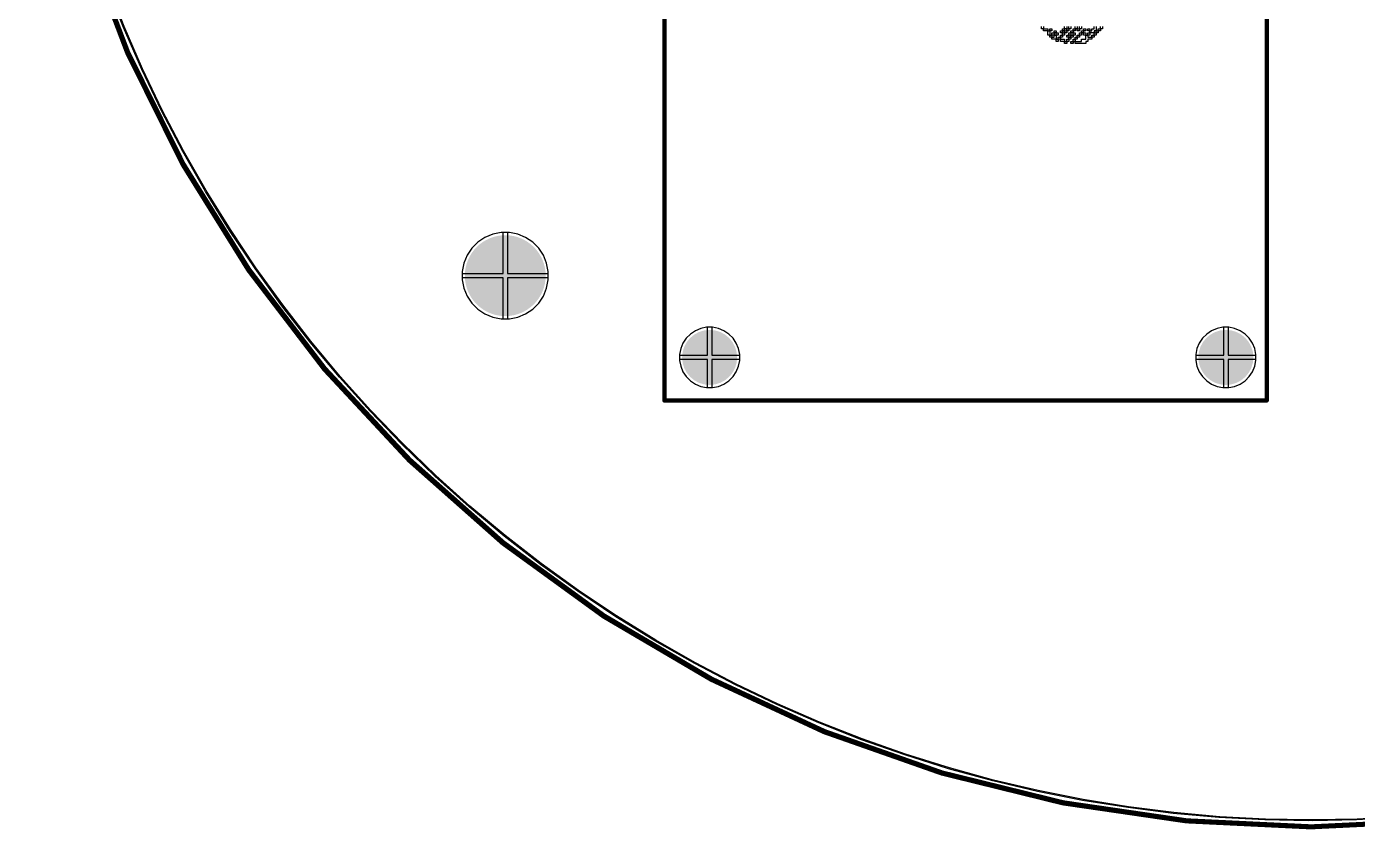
# Model space of a CAD drawing. Header units: inches. Extents: x 0.02 to 6.01, y 0.01 to 5.6.
# Drawn here: x 0.017 to 3.111, y 0.013 to 1.879 of the extents above; entities that cross this region are included whole.
import ezdxf

# ---------------------------------------------------------------- set-up
doc = ezdxf.new("R2010")
doc.units = ezdxf.units.IN
doc.header["$MEASUREMENT"] = 0
for name, color, linetype in [('Bottom Layer', 5, 'Continuous'), ('Bottom Overlay', 54, 'Continuous'), ('Bottom Solder', 6, 'Continuous'), ('Top Layer', 1, 'Continuous'), ('Top Overlay', 2, 'Continuous'), ('Top Solder', 216, 'Continuous'), ('Via Holes', 16, 'Continuous')]:
    doc.layers.add(name, color=color, linetype=linetype)

msp = doc.modelspace()

# ---------------------------------------------------------------- hatches: boundary and pattern name
at = {"layer": 'Bottom Layer'}
h = msp.add_hatch(color=5, dxfattribs=at)
edge = h.paths.add_edge_path()
edge.add_arc((1.13, 1.3), 0.09, 0, 360)
h = msp.add_hatch(color=5, dxfattribs=at)
edge = h.paths.add_edge_path()
edge.add_arc((1.605, 1.11), 0.06, 0, 360)
h = msp.add_hatch(color=5, dxfattribs=at)
edge = h.paths.add_edge_path()
edge.add_arc((2.805, 1.11), 0.06, 0, 360)
at = {"layer": 'Bottom Solder'}
h = msp.add_hatch(color=6, dxfattribs=at)
edge = h.paths.add_edge_path()
edge.add_arc((1.13, 1.3), 0.094, 0, 360)
h = msp.add_hatch(color=6, dxfattribs=at)
edge = h.paths.add_edge_path()
edge.add_arc((1.605, 1.11), 0.064, 0, 360)
h = msp.add_hatch(color=6, dxfattribs=at)
edge = h.paths.add_edge_path()
edge.add_arc((2.805, 1.11), 0.064, 0, 360)
at = {"layer": 'Top Layer'}
h = msp.add_hatch(color=1, dxfattribs=at)
edge = h.paths.add_edge_path()
edge.add_arc((1.13, 1.3), 0.09, 0, 360)
h = msp.add_hatch(color=1, dxfattribs=at)
edge = h.paths.add_edge_path()
edge.add_arc((1.605, 1.11), 0.06, 0, 360)
h = msp.add_hatch(color=1, dxfattribs=at)
edge = h.paths.add_edge_path()
edge.add_arc((2.805, 1.11), 0.06, 0, 360)
at = {"layer": 'Top Solder'}
h = msp.add_hatch(color=216, dxfattribs=at)
edge = h.paths.add_edge_path()
edge.add_arc((1.13, 1.3), 0.094, 0, 360)
h = msp.add_hatch(color=216, dxfattribs=at)
edge = h.paths.add_edge_path()
edge.add_arc((1.605, 1.11), 0.064, 0, 360)
h = msp.add_hatch(color=216, dxfattribs=at)
edge = h.paths.add_edge_path()
edge.add_arc((2.805, 1.11), 0.064, 0, 360)
at = {"layer": 'Via Holes'}
h = msp.add_hatch(color=7, dxfattribs=at)
edge = h.paths.add_edge_path()
edge.add_arc((1.13, 1.3), 0.06, 0, 360)
h = msp.add_hatch(color=7, dxfattribs=at)
edge = h.paths.add_edge_path()
edge.add_arc((1.605, 1.11), 0.05, 0, 360)
h = msp.add_hatch(color=7, dxfattribs=at)
edge = h.paths.add_edge_path()
edge.add_arc((2.805, 1.11), 0.05, 0, 360)

# ---------------------------------------------------------------- linework, layer by layer
at = {"layer": 'Bottom Layer'}
for p, q in [((0.2442, 1.8788), (0.2052, 1.978)), ((0.2868, 1.781), (0.2442, 1.8788)), ((0.3328, 1.6848), (0.2868, 1.781)), ((0.3822, 1.5904), (0.3328, 1.6848)), ((0.435, 1.4977), (0.3822, 1.5904)), ((0.491, 1.407), (0.435, 1.4977)), ((0.5503, 1.3183), (0.491, 1.407)), ((1.1008, 1.3962), (1.0826, 1.3886)), ((1.1202, 1.4), (1.1008, 1.3962)), ((1.1398, 1.4), (1.1202, 1.4)), ((1.1592, 1.3962), (1.1398, 1.4)), ((1.1774, 1.3886), (1.1592, 1.3962)), ((1.0523, 1.3637), (1.0414, 1.3474)), ((1.0663, 1.3777), (1.0523, 1.3637)), ((1.0826, 1.3886), (1.0663, 1.3777)), ((1.1937, 1.3777), (1.1774, 1.3886)), ((1.2077, 1.3637), (1.1937, 1.3777)), ((1.2186, 1.3474), (1.2077, 1.3637)), ((1.0414, 1.3474), (1.0338, 1.3292)), ((1.2262, 1.3292), (1.2186, 1.3474)), ((0.6126, 1.2319), (0.5503, 1.3183)), ((1.0338, 1.3292), (1.03, 1.3098)), ((1.03, 1.3098), (1.03, 1.2902)), ((1.23, 1.3098), (1.2262, 1.3292)), ((1.23, 1.2902), (1.23, 1.3098)), ((1.03, 1.2902), (1.0338, 1.2708)), ((1.0338, 1.2708), (1.0414, 1.2526)), ((1.2186, 1.2526), (1.2262, 1.2708)), ((1.2262, 1.2708), (1.23, 1.2902)), ((1.0414, 1.2526), (1.0523, 1.2363)), ((1.2077, 1.2363), (1.2186, 1.2526)), ((0.678, 1.1476), (0.6126, 1.2319)), ((1.0523, 1.2363), (1.0663, 1.2223)), ((1.0663, 1.2223), (1.0826, 1.2114)), ((1.0826, 1.2114), (1.1008, 1.2038)), ((1.1592, 1.2038), (1.1774, 1.2114)), ((1.1774, 1.2114), (1.1937, 1.2223)), ((1.1937, 1.2223), (1.2077, 1.2363)), ((1.1008, 1.2038), (1.1202, 1.2)), ((1.1202, 1.2), (1.1398, 1.2)), ((1.1398, 1.2), (1.1592, 1.2038)), ((1.5846, 1.1773), (1.5718, 1.172)), ((1.5981, 1.18), (1.5846, 1.1773)), ((1.6119, 1.18), (1.5981, 1.18)), ((1.6254, 1.1773), (1.6119, 1.18)), ((1.6382, 1.172), (1.6254, 1.1773)), ((2.7846, 1.1773), (2.7718, 1.172)), ((2.7981, 1.18), (2.7846, 1.1773)), ((2.8119, 1.18), (2.7981, 1.18)), ((2.8254, 1.1773), (2.8119, 1.18)), ((2.8382, 1.172), (2.8254, 1.1773)), ((0.7464, 1.0658), (0.678, 1.1476)), ((1.5506, 1.1546), (1.543, 1.1432)), ((1.5604, 1.1644), (1.5506, 1.1546)), ((1.5718, 1.172), (1.5604, 1.1644)), ((1.6496, 1.1644), (1.6382, 1.172)), ((1.6594, 1.1546), (1.6496, 1.1644)), ((1.667, 1.1432), (1.6594, 1.1546)), ((2.7506, 1.1546), (2.743, 1.1432)), ((2.7604, 1.1644), (2.7506, 1.1546)), ((2.7718, 1.172), (2.7604, 1.1644)), ((2.8496, 1.1644), (2.8382, 1.172)), ((2.8594, 1.1546), (2.8496, 1.1644)), ((2.867, 1.1432), (2.8594, 1.1546)), ((1.5377, 1.1304), (1.535, 1.1169)), ((1.535, 1.1169), (1.535, 1.1031)), ((1.543, 1.1432), (1.5377, 1.1304)), ((1.6723, 1.1304), (1.667, 1.1432)), ((1.675, 1.1169), (1.6723, 1.1304)), ((1.675, 1.1031), (1.675, 1.1169)), ((2.7377, 1.1304), (2.735, 1.1169)), ((2.735, 1.1169), (2.735, 1.1031)), ((2.743, 1.1432), (2.7377, 1.1304)), ((2.8723, 1.1304), (2.867, 1.1432)), ((2.875, 1.1169), (2.8723, 1.1304)), ((2.875, 1.1031), (2.875, 1.1169)), ((1.535, 1.1031), (1.5377, 1.0896)), ((1.5377, 1.0896), (1.543, 1.0768)), ((1.667, 1.0768), (1.6723, 1.0896)), ((1.6723, 1.0896), (1.675, 1.1031)), ((2.735, 1.1031), (2.7377, 1.0896)), ((2.7377, 1.0896), (2.743, 1.0768)), ((2.867, 1.0768), (2.8723, 1.0896)), ((2.8723, 1.0896), (2.875, 1.1031)), ((0.8177, 0.9865), (0.7464, 1.0658)), ((1.543, 1.0768), (1.5506, 1.0654)), ((1.5506, 1.0654), (1.5604, 1.0556)), ((1.5604, 1.0556), (1.5718, 1.048)), ((1.6382, 1.048), (1.6496, 1.0556)), ((1.6496, 1.0556), (1.6594, 1.0654)), ((1.6594, 1.0654), (1.667, 1.0768)), ((2.743, 1.0768), (2.7506, 1.0654)), ((2.7506, 1.0654), (2.7604, 1.0556)), ((2.7604, 1.0556), (2.7718, 1.048)), ((2.8382, 1.048), (2.8496, 1.0556)), ((2.8496, 1.0556), (2.8594, 1.0654)), ((2.8594, 1.0654), (2.867, 1.0768)), ((1.5718, 1.048), (1.5846, 1.0427)), ((1.5846, 1.0427), (1.5981, 1.04)), ((1.5981, 1.04), (1.6119, 1.04)), ((1.6119, 1.04), (1.6254, 1.0427)), ((1.6254, 1.0427), (1.6382, 1.048)), ((2.7718, 1.048), (2.7846, 1.0427)), ((2.7846, 1.0427), (2.7981, 1.04)), ((2.7981, 1.04), (2.8119, 1.04)), ((2.8119, 1.04), (2.8254, 1.0427)), ((2.8254, 1.0427), (2.8382, 1.048)), ((0.8917, 0.9098), (0.8177, 0.9865)), ((0.9684, 0.8357), (0.8917, 0.9098)), ((1.0477, 0.7645), (0.9684, 0.8357)), ((1.1296, 0.6961), (1.0477, 0.7645)), ((1.2138, 0.6307), (1.1296, 0.6961)), ((1.3002, 0.5683), (1.2138, 0.6307)), ((1.3889, 0.5091), (1.3002, 0.5683)), ((1.4796, 0.4531), (1.3889, 0.5091)), ((1.5723, 0.4003), (1.4796, 0.4531)), ((1.6667, 0.3509), (1.5723, 0.4003)), ((1.7629, 0.3049), (1.6667, 0.3509)), ((1.8607, 0.2623), (1.7629, 0.3049)), ((1.9599, 0.2233), (1.8607, 0.2623)), ((2.0605, 0.1878), (1.9599, 0.2233)), ((2.1622, 0.1559), (2.0605, 0.1878)), ((2.265, 0.1277), (2.1622, 0.1559)), ((2.3688, 0.1032), (2.265, 0.1277)), ((2.4734, 0.0824), (2.3688, 0.1032)), ((2.5786, 0.0654), (2.4734, 0.0824)), ((2.6844, 0.0521), (2.5786, 0.0654)), ((2.7906, 0.0426), (2.6844, 0.0521)), ((2.8971, 0.0369), (2.7906, 0.0426)), ((2.9987, 0.035), (2.8971, 0.0369)), ((3.0037, 0.0352), (2.9987, 0.035)), ((3.0087, 0.035), (3.0037, 0.0352)), ((3.0037, 0.0352), (3.0037, 0.0352)), ((3.1103, 0.0369), (3.0087, 0.035)), ((3.2168, 0.0426), (3.1103, 0.0369))]:
    msp.add_line(p, q, dxfattribs=at)
for points in [[(4.5499, 5.5954, 0.01, 0.01, -0.760418), (3.0037, 0.0199, 0.01, 0.01, 0)], [(3.0037, 0.0199, 0.01, 0.01, -0.378866), (0.0242, 2.656, 0.01, 0.01, 0)]]:
    msp.add_lwpolyline(points, format="xyseb", dxfattribs=at)
msp.add_lwpolyline([(3.0012, 0.0199, 0.005, 0.005, 1), (3.0062, 0.0199, 0.005, 0.005, 1)], format="xyseb", close=True, dxfattribs=at)
msp.add_lwpolyline([(3.0012, 0.0199, 0.005, 0.005, 1), (3.0062, 0.0199, 0.005, 0.005, 1)], format="xyseb", close=True, dxfattribs=at)
at = {"layer": 'Bottom Overlay'}
for p, q in [((2.3763, 1.8739), (2.3763, 1.8788)), ((2.3812, 1.8739), (2.3763, 1.8739)), ((2.3812, 1.8788), (2.3812, 1.8739)), ((2.3812, 1.869), (2.3812, 1.8739)), ((2.3812, 1.8739), (2.391, 1.8739)), ((2.391, 1.869), (2.3812, 1.869)), ((2.391, 1.8739), (2.391, 1.869)), ((2.391, 1.8641), (2.391, 1.869)), ((2.391, 1.869), (2.3959, 1.869)), ((2.391, 1.8592), (2.391, 1.8641)), ((2.3959, 1.8592), (2.391, 1.8592)), ((2.3959, 1.8739), (2.4008, 1.8739)), ((2.3959, 1.869), (2.3959, 1.8739)), ((2.4008, 1.869), (2.3959, 1.869)), ((2.3959, 1.869), (2.3959, 1.8592)), ((2.3959, 1.8543), (2.3959, 1.8592)), ((2.3959, 1.8592), (2.4008, 1.8592)), ((2.4008, 1.8739), (2.4008, 1.869)), ((2.4008, 1.8592), (2.4008, 1.8641)), ((2.4008, 1.8641), (2.4057, 1.8641)), ((2.4008, 1.8592), (2.4008, 1.8543)), ((2.4057, 1.8592), (2.4008, 1.8592)), ((2.4057, 1.8641), (2.4057, 1.869)), ((2.4057, 1.869), (2.4106, 1.869)), ((2.4106, 1.8641), (2.4057, 1.8641)), ((2.4057, 1.8641), (2.4057, 1.8592)), ((2.4057, 1.8543), (2.4057, 1.8592)), ((2.4057, 1.8592), (2.4106, 1.8592)), ((2.4106, 1.869), (2.4106, 1.8641)), ((2.4106, 1.8592), (2.4106, 1.8641)), ((2.4106, 1.8641), (2.4155, 1.8641)), ((2.4106, 1.8592), (2.4106, 1.8543)), ((2.4155, 1.8592), (2.4106, 1.8592)), ((2.4155, 1.8641), (2.4155, 1.8592)), ((2.4204, 1.8641), (2.4204, 1.869)), ((2.4204, 1.869), (2.4253, 1.869)), ((2.4253, 1.8641), (2.4204, 1.8641)), ((2.4204, 1.8592), (2.4253, 1.8592)), ((2.4204, 1.8543), (2.4204, 1.8592)), ((2.4253, 1.869), (2.4253, 1.8739)), ((2.4253, 1.8739), (2.4302, 1.8739)), ((2.4253, 1.869), (2.4253, 1.8641)), ((2.4302, 1.869), (2.4253, 1.869)), ((2.4253, 1.8592), (2.4253, 1.8641)), ((2.4253, 1.8641), (2.4302, 1.8641)), ((2.4253, 1.8592), (2.4253, 1.8543)), ((2.4302, 1.8592), (2.4253, 1.8592)), ((2.4302, 1.8739), (2.4302, 1.8788)), ((2.4351, 1.8739), (2.4302, 1.8739)), ((2.4302, 1.8739), (2.4302, 1.869)), ((2.4302, 1.869), (2.4351, 1.869)), ((2.4302, 1.8641), (2.4302, 1.869)), ((2.4302, 1.8641), (2.4302, 1.8592)), ((2.4351, 1.8641), (2.4302, 1.8641)), ((2.4351, 1.8788), (2.4351, 1.8739)), ((2.4351, 1.869), (2.4351, 1.8739)), ((2.4351, 1.8739), (2.4399, 1.8739)), ((2.4351, 1.869), (2.4351, 1.8641)), ((2.4399, 1.869), (2.4351, 1.869)), ((2.4351, 1.8543), (2.4351, 1.8592)), ((2.4351, 1.8592), (2.4399, 1.8592)), ((2.4399, 1.8739), (2.4399, 1.8788)), ((2.4448, 1.8739), (2.4399, 1.8739)), ((2.4399, 1.8739), (2.4399, 1.869)), ((2.4399, 1.8592), (2.4399, 1.8641)), ((2.4399, 1.8641), (2.4448, 1.8641)), ((2.4399, 1.8592), (2.4399, 1.8543)), ((2.4448, 1.8592), (2.4399, 1.8592)), ((2.4448, 1.8788), (2.4448, 1.8739)), ((2.4448, 1.869), (2.4497, 1.869)), ((2.4448, 1.8641), (2.4448, 1.869)), ((2.4448, 1.8641), (2.4448, 1.8592)), ((2.4497, 1.8641), (2.4448, 1.8641)), ((2.4448, 1.8592), (2.4497, 1.8592)), ((2.4448, 1.8543), (2.4448, 1.8592)), ((2.4497, 1.869), (2.4497, 1.8739)), ((2.4497, 1.8739), (2.4546, 1.8739)), ((2.4546, 1.869), (2.4497, 1.869)), ((2.4497, 1.869), (2.4497, 1.8641)), ((2.4497, 1.8641), (2.4546, 1.8641)), ((2.4497, 1.8592), (2.4497, 1.8641)), ((2.4546, 1.8592), (2.4497, 1.8592)), ((2.4497, 1.8592), (2.4497, 1.8543)), ((2.4546, 1.8739), (2.4546, 1.8788)), ((2.4546, 1.8739), (2.4546, 1.869)), ((2.4595, 1.8739), (2.4546, 1.8739)), ((2.4546, 1.8641), (2.4546, 1.8592)), ((2.4595, 1.8788), (2.4595, 1.8739)), ((2.4595, 1.8739), (2.4644, 1.8739)), ((2.4595, 1.869), (2.4595, 1.8739)), ((2.4644, 1.869), (2.4595, 1.869)), ((2.4595, 1.8592), (2.4644, 1.8592)), ((2.4595, 1.8543), (2.4595, 1.8592)), ((2.4644, 1.8739), (2.4644, 1.8788)), ((2.4693, 1.8739), (2.4644, 1.8739)), ((2.4644, 1.8739), (2.4644, 1.869)), ((2.4644, 1.8592), (2.4644, 1.8641)), ((2.4644, 1.8641), (2.4693, 1.8641)), ((2.4693, 1.8592), (2.4644, 1.8592)), ((2.4644, 1.8592), (2.4644, 1.8543)), ((2.4693, 1.8788), (2.4693, 1.8739)), ((2.4693, 1.8641), (2.4693, 1.869)), ((2.4693, 1.869), (2.4742, 1.869)), ((2.4693, 1.8641), (2.4693, 1.8592)), ((2.4742, 1.8641), (2.4693, 1.8641)), ((2.4742, 1.8739), (2.4791, 1.8739)), ((2.4742, 1.869), (2.4742, 1.8739)), ((2.4791, 1.869), (2.4742, 1.869)), ((2.4742, 1.869), (2.4742, 1.8641)), ((2.4742, 1.8641), (2.4791, 1.8641)), ((2.4742, 1.8592), (2.4742, 1.8641)), ((2.4791, 1.8592), (2.4742, 1.8592)), ((2.4791, 1.8739), (2.4791, 1.869)), ((2.4791, 1.8641), (2.4791, 1.8592)), ((2.4791, 1.8494), (2.4791, 1.8592)), ((2.4791, 1.8592), (2.484, 1.8592)), ((2.484, 1.869), (2.484, 1.8739)), ((2.484, 1.8739), (2.4889, 1.8739)), ((2.4889, 1.869), (2.484, 1.869)), ((2.484, 1.8592), (2.484, 1.8641)), ((2.484, 1.8641), (2.4889, 1.8641)), ((2.4889, 1.8592), (2.484, 1.8592)), ((2.484, 1.8592), (2.484, 1.8543)), ((2.4889, 1.8739), (2.4889, 1.869)), ((2.4889, 1.8641), (2.4889, 1.869)), ((2.4889, 1.869), (2.4938, 1.869)), ((2.4889, 1.8641), (2.4889, 1.8592)), ((2.4987, 1.8641), (2.4889, 1.8641)), ((2.4938, 1.869), (2.4938, 1.8739)), ((2.4938, 1.8739), (2.4987, 1.8739)), ((2.4938, 1.8592), (2.4987, 1.8592)), ((2.4938, 1.8543), (2.4938, 1.8592)), ((2.4987, 1.8739), (2.4987, 1.8788)), ((2.5036, 1.869), (2.4987, 1.869)), ((2.4987, 1.869), (2.4987, 1.8641)), ((2.4987, 1.8592), (2.4987, 1.8641)), ((2.4987, 1.8641), (2.5036, 1.8641)), ((2.5036, 1.8592), (2.4987, 1.8592)), ((2.4987, 1.8592), (2.4987, 1.8543)), ((2.5036, 1.8788), (2.5036, 1.869)), ((2.5036, 1.869), (2.5085, 1.869)), ((2.5036, 1.8641), (2.5036, 1.869)), ((2.5085, 1.8641), (2.5036, 1.8641)), ((2.5036, 1.8641), (2.5036, 1.8592)), ((2.5085, 1.869), (2.5085, 1.8739)), ((2.5085, 1.8739), (2.5133, 1.8739)), ((2.5133, 1.869), (2.5085, 1.869)), ((2.5085, 1.869), (2.5085, 1.8641)), ((2.5133, 1.8739), (2.5133, 1.8788)), ((2.5133, 1.8739), (2.5133, 1.869)), ((2.5182, 1.8739), (2.5133, 1.8739)), ((2.5182, 1.8788), (2.5182, 1.8739)), ((2.4008, 1.8543), (2.3959, 1.8543)), ((2.4008, 1.8494), (2.4008, 1.8543)), ((2.4008, 1.8543), (2.4057, 1.8543)), ((2.4106, 1.8494), (2.4008, 1.8494)), ((2.4106, 1.8543), (2.4106, 1.8494)), ((2.4106, 1.8445), (2.4106, 1.8494)), ((2.4106, 1.8494), (2.4155, 1.8494)), ((2.4155, 1.8445), (2.4106, 1.8445)), ((2.4155, 1.8494), (2.4155, 1.8543)), ((2.4155, 1.8543), (2.4204, 1.8543)), ((2.4204, 1.8494), (2.4155, 1.8494)), ((2.4155, 1.8494), (2.4155, 1.8445)), ((2.4204, 1.8543), (2.4204, 1.8494)), ((2.4253, 1.8543), (2.4204, 1.8543)), ((2.4204, 1.8445), (2.4204, 1.8494)), ((2.4204, 1.8494), (2.4302, 1.8494)), ((2.4253, 1.8445), (2.4204, 1.8445)), ((2.4302, 1.8445), (2.4253, 1.8445)), ((2.4302, 1.8494), (2.4302, 1.8445)), ((2.4302, 1.8445), (2.4351, 1.8445)), ((2.4302, 1.8397), (2.4302, 1.8445)), ((2.4351, 1.8397), (2.4302, 1.8397)), ((2.4399, 1.8543), (2.4351, 1.8543)), ((2.4351, 1.8445), (2.4351, 1.8494)), ((2.4351, 1.8494), (2.4399, 1.8494)), ((2.4399, 1.8445), (2.4351, 1.8445)), ((2.4351, 1.8445), (2.4351, 1.8397)), ((2.4399, 1.8543), (2.4448, 1.8543)), ((2.4399, 1.8494), (2.4399, 1.8543)), ((2.4399, 1.8494), (2.4399, 1.8445)), ((2.4448, 1.8494), (2.4399, 1.8494)), ((2.4448, 1.8543), (2.4448, 1.8494)), ((2.4497, 1.8543), (2.4448, 1.8543)), ((2.4448, 1.8397), (2.4448, 1.8445)), ((2.4448, 1.8445), (2.4497, 1.8445)), ((2.4497, 1.8397), (2.4448, 1.8397)), ((2.4497, 1.8445), (2.4497, 1.8494)), ((2.4497, 1.8494), (2.4546, 1.8494)), ((2.4546, 1.8445), (2.4497, 1.8445)), ((2.4497, 1.8445), (2.4497, 1.8397)), ((2.4546, 1.8494), (2.4546, 1.8543)), ((2.4546, 1.8543), (2.4595, 1.8543)), ((2.4546, 1.8494), (2.4546, 1.8445)), ((2.4595, 1.8494), (2.4546, 1.8494)), ((2.4546, 1.8397), (2.4546, 1.8445)), ((2.4546, 1.8445), (2.4693, 1.8445)), ((2.4791, 1.8397), (2.4546, 1.8397)), ((2.4595, 1.8543), (2.4595, 1.8494)), ((2.4644, 1.8543), (2.4595, 1.8543)), ((2.4693, 1.8445), (2.4693, 1.8494)), ((2.4693, 1.8494), (2.4791, 1.8494)), ((2.484, 1.8445), (2.4791, 1.8445)), ((2.4791, 1.8445), (2.4791, 1.8397)), ((2.484, 1.8543), (2.4938, 1.8543)), ((2.4938, 1.8494), (2.484, 1.8494)), ((2.484, 1.8494), (2.484, 1.8445)), ((2.4987, 1.8543), (2.4938, 1.8543)), ((2.4938, 1.8543), (2.4938, 1.8494))]:
    msp.add_line(p, q, dxfattribs=at)
at = {"layer": 'Top Layer'}
for p, q in [((0.2424, 1.877), (0.2033, 1.9762)), ((0.2849, 1.7792), (0.2424, 1.877)), ((0.331, 1.683), (0.2849, 1.7792)), ((0.3804, 1.5886), (0.331, 1.683)), ((0.4331, 1.4959), (0.3804, 1.5886)), ((0.4892, 1.4052), (0.4331, 1.4959)), ((0.5484, 1.3165), (0.4892, 1.4052)), ((1.1008, 1.3962), (1.0826, 1.3886)), ((1.1202, 1.4), (1.1008, 1.3962)), ((1.125, 1.4), (1.1202, 1.4)), ((1.125, 1.305), (1.125, 1.4)), ((1.1398, 1.4), (1.135, 1.4)), ((1.135, 1.4), (1.135, 1.305)), ((1.1592, 1.3962), (1.1398, 1.4)), ((1.1774, 1.3886), (1.1592, 1.3962)), ((1.0523, 1.3637), (1.0414, 1.3474)), ((1.0663, 1.3777), (1.0523, 1.3637)), ((1.0826, 1.3886), (1.0663, 1.3777)), ((1.1937, 1.3777), (1.1774, 1.3886)), ((1.2077, 1.3637), (1.1937, 1.3777)), ((1.2186, 1.3474), (1.2077, 1.3637)), ((1.0414, 1.3474), (1.0338, 1.3292)), ((1.2262, 1.3292), (1.2186, 1.3474)), ((0.6108, 1.23), (0.5484, 1.3165)), ((1.0338, 1.3292), (1.03, 1.3098)), ((1.03, 1.3098), (1.03, 1.305)), ((1.03, 1.305), (1.125, 1.305)), ((1.135, 1.305), (1.23, 1.305)), ((1.23, 1.3098), (1.2262, 1.3292)), ((1.23, 1.305), (1.23, 1.3098)), ((1.125, 1.295), (1.03, 1.295)), ((1.03, 1.295), (1.03, 1.2902)), ((1.03, 1.2902), (1.0338, 1.2708)), ((1.0338, 1.2708), (1.0414, 1.2526)), ((1.125, 1.2), (1.125, 1.295)), ((1.23, 1.295), (1.135, 1.295)), ((1.135, 1.295), (1.135, 1.2)), ((1.2186, 1.2526), (1.2262, 1.2708)), ((1.2262, 1.2708), (1.23, 1.2902)), ((1.23, 1.2902), (1.23, 1.295)), ((1.0414, 1.2526), (1.0523, 1.2363)), ((1.2077, 1.2363), (1.2186, 1.2526)), ((0.6762, 1.1458), (0.6108, 1.23)), ((1.0523, 1.2363), (1.0663, 1.2223)), ((1.0663, 1.2223), (1.0826, 1.2114)), ((1.0826, 1.2114), (1.1008, 1.2038)), ((1.1592, 1.2038), (1.1774, 1.2114)), ((1.1774, 1.2114), (1.1937, 1.2223)), ((1.1937, 1.2223), (1.2077, 1.2363)), ((1.1008, 1.2038), (1.1202, 1.2)), ((1.1202, 1.2), (1.125, 1.2)), ((1.135, 1.2), (1.1398, 1.2)), ((1.1398, 1.2), (1.1592, 1.2038)), ((1.5846, 1.1773), (1.5718, 1.172)), ((1.5981, 1.18), (1.5846, 1.1773)), ((1.6, 1.18), (1.5981, 1.18)), ((1.6, 1.115), (1.6, 1.18)), ((1.6119, 1.18), (1.61, 1.18)), ((1.61, 1.18), (1.61, 1.115)), ((1.6254, 1.1773), (1.6119, 1.18)), ((1.6382, 1.172), (1.6254, 1.1773)), ((2.7846, 1.1773), (2.7718, 1.172)), ((2.7981, 1.18), (2.7846, 1.1773)), ((2.8, 1.18), (2.7981, 1.18)), ((2.8, 1.115), (2.8, 1.18)), ((2.8119, 1.18), (2.81, 1.18)), ((2.81, 1.18), (2.81, 1.115)), ((2.8254, 1.1773), (2.8119, 1.18)), ((2.8382, 1.172), (2.8254, 1.1773)), ((0.7446, 1.064), (0.6762, 1.1458)), ((1.5506, 1.1546), (1.543, 1.1432)), ((1.5604, 1.1644), (1.5506, 1.1546)), ((1.5718, 1.172), (1.5604, 1.1644)), ((1.6496, 1.1644), (1.6382, 1.172)), ((1.6594, 1.1546), (1.6496, 1.1644)), ((1.667, 1.1432), (1.6594, 1.1546)), ((2.7506, 1.1546), (2.743, 1.1432)), ((2.7604, 1.1644), (2.7506, 1.1546)), ((2.7718, 1.172), (2.7604, 1.1644)), ((2.8496, 1.1644), (2.8382, 1.172)), ((2.8594, 1.1546), (2.8496, 1.1644)), ((2.867, 1.1432), (2.8594, 1.1546)), ((1.5377, 1.1304), (1.535, 1.1169)), ((1.535, 1.1169), (1.535, 1.115)), ((1.535, 1.115), (1.6, 1.115)), ((1.543, 1.1432), (1.5377, 1.1304)), ((1.61, 1.115), (1.675, 1.115)), ((1.6723, 1.1304), (1.667, 1.1432)), ((1.675, 1.1169), (1.6723, 1.1304)), ((1.675, 1.115), (1.675, 1.1169)), ((2.7377, 1.1304), (2.735, 1.1169)), ((2.735, 1.1169), (2.735, 1.115)), ((2.735, 1.115), (2.8, 1.115)), ((2.743, 1.1432), (2.7377, 1.1304)), ((2.81, 1.115), (2.875, 1.115)), ((2.8723, 1.1304), (2.867, 1.1432)), ((2.875, 1.1169), (2.8723, 1.1304)), ((2.875, 1.115), (2.875, 1.1169)), ((1.6, 1.105), (1.535, 1.105)), ((1.535, 1.105), (1.535, 1.1031)), ((1.535, 1.1031), (1.5377, 1.0896)), ((1.5377, 1.0896), (1.543, 1.0768)), ((1.6, 1.04), (1.6, 1.105)), ((1.675, 1.105), (1.61, 1.105)), ((1.61, 1.105), (1.61, 1.04)), ((1.667, 1.0768), (1.6723, 1.0896)), ((1.6723, 1.0896), (1.675, 1.1031)), ((1.675, 1.1031), (1.675, 1.105)), ((2.8, 1.105), (2.735, 1.105)), ((2.735, 1.105), (2.735, 1.1031)), ((2.735, 1.1031), (2.7377, 1.0896)), ((2.7377, 1.0896), (2.743, 1.0768)), ((2.8, 1.04), (2.8, 1.105)), ((2.875, 1.105), (2.81, 1.105)), ((2.81, 1.105), (2.81, 1.04)), ((2.867, 1.0768), (2.8723, 1.0896)), ((2.8723, 1.0896), (2.875, 1.1031)), ((2.875, 1.1031), (2.875, 1.105)), ((0.8158, 0.9847), (0.7446, 1.064)), ((1.543, 1.0768), (1.5506, 1.0654)), ((1.5506, 1.0654), (1.5604, 1.0556)), ((1.5604, 1.0556), (1.5718, 1.048)), ((1.6382, 1.048), (1.6496, 1.0556)), ((1.6496, 1.0556), (1.6594, 1.0654)), ((1.6594, 1.0654), (1.667, 1.0768)), ((2.743, 1.0768), (2.7506, 1.0654)), ((2.7506, 1.0654), (2.7604, 1.0556)), ((2.7604, 1.0556), (2.7718, 1.048)), ((2.8382, 1.048), (2.8496, 1.0556)), ((2.8496, 1.0556), (2.8594, 1.0654)), ((2.8594, 1.0654), (2.867, 1.0768)), ((1.5718, 1.048), (1.5846, 1.0427)), ((1.5846, 1.0427), (1.5981, 1.04)), ((1.5981, 1.04), (1.6, 1.04)), ((1.61, 1.04), (1.6119, 1.04)), ((1.6119, 1.04), (1.6254, 1.0427)), ((1.6254, 1.0427), (1.6382, 1.048)), ((2.7718, 1.048), (2.7846, 1.0427)), ((2.7846, 1.0427), (2.7981, 1.04)), ((2.7981, 1.04), (2.8, 1.04)), ((2.81, 1.04), (2.8119, 1.04)), ((2.8119, 1.04), (2.8254, 1.0427)), ((2.8254, 1.0427), (2.8382, 1.048)), ((0.8899, 0.908), (0.8158, 0.9847)), ((0.9666, 0.8339), (0.8899, 0.908)), ((1.0459, 0.7627), (0.9666, 0.8339)), ((1.1277, 0.6943), (1.0459, 0.7627)), ((1.2119, 0.6289), (1.1277, 0.6943)), ((1.2984, 0.5665), (1.2119, 0.6289)), ((1.3871, 0.5073), (1.2984, 0.5665)), ((1.4778, 0.4513), (1.3871, 0.5073)), ((1.5704, 0.3985), (1.4778, 0.4513)), ((1.6649, 0.3491), (1.5704, 0.3985)), ((1.7611, 0.3031), (1.6649, 0.3491)), ((1.8589, 0.2605), (1.7611, 0.3031)), ((1.9581, 0.2215), (1.8589, 0.2605)), ((2.0586, 0.186), (1.9581, 0.2215)), ((2.1604, 0.1541), (2.0586, 0.186)), ((2.2632, 0.1259), (2.1604, 0.1541)), ((2.367, 0.1014), (2.2632, 0.1259)), ((2.4715, 0.0806), (2.367, 0.1014)), ((2.5768, 0.0636), (2.4715, 0.0806)), ((2.6826, 0.0503), (2.5768, 0.0636)), ((2.7888, 0.0408), (2.6826, 0.0503)), ((2.8953, 0.0351), (2.7888, 0.0408)), ((2.9969, 0.0332), (2.8953, 0.0351)), ((3.0019, 0.0334), (2.9969, 0.0332)), ((3.0069, 0.0332), (3.0019, 0.0334)), ((3.0019, 0.0334), (3.0019, 0.0334)), ((3.1085, 0.0351), (3.0069, 0.0332)), ((3.215, 0.0408), (3.1085, 0.0351))]:
    msp.add_line(p, q, dxfattribs=at)
for points in [[(4.5481, 5.5936, 0.01, 0.01, -0.760418), (3.0019, 0.0181, 0.01, 0.01, 0)], [(3.0019, 0.0181, 0.01, 0.01, -0.378866), (0.0224, 2.6542, 0.01, 0.01, 0)]]:
    msp.add_lwpolyline(points, format="xyseb", dxfattribs=at)
msp.add_lwpolyline([(2.9994, 0.0181, 0.005, 0.005, 1), (3.0044, 0.0181, 0.005, 0.005, 1)], format="xyseb", close=True, dxfattribs=at)
msp.add_lwpolyline([(2.9994, 0.0181, 0.005, 0.005, 1), (3.0044, 0.0181, 0.005, 0.005, 1)], format="xyseb", close=True, dxfattribs=at)
at = {"layer": 'Top Overlay'}
for points in [[(1.5, 1.01, 0.01, 0.01, 0), (1.5, 2.86, 0.01, 0.01, 0)], [(2.9, 1.01, 0.01, 0.01, 0), (2.9, 2.86, 0.01, 0.01, 0)], [(1.5, 1.01, 0.01, 0.01, 0), (2.9, 1.01, 0.01, 0.01, 0)]]:
    msp.add_lwpolyline(points, format="xyseb", dxfattribs=at)
for points in [[(1.4975, 1.01, 0.005, 0.005, 1), (1.5025, 1.01, 0.005, 0.005, 1)], [(1.4975, 1.01, 0.005, 0.005, 1), (1.5025, 1.01, 0.005, 0.005, 1)], [(2.8975, 1.01, 0.005, 0.005, 1), (2.9025, 1.01, 0.005, 0.005, 1)], [(2.8975, 1.01, 0.005, 0.005, 1), (2.9025, 1.01, 0.005, 0.005, 1)]]:
    msp.add_lwpolyline(points, format="xyseb", close=True, dxfattribs=at)

doc.saveas('drawing.dxf')
